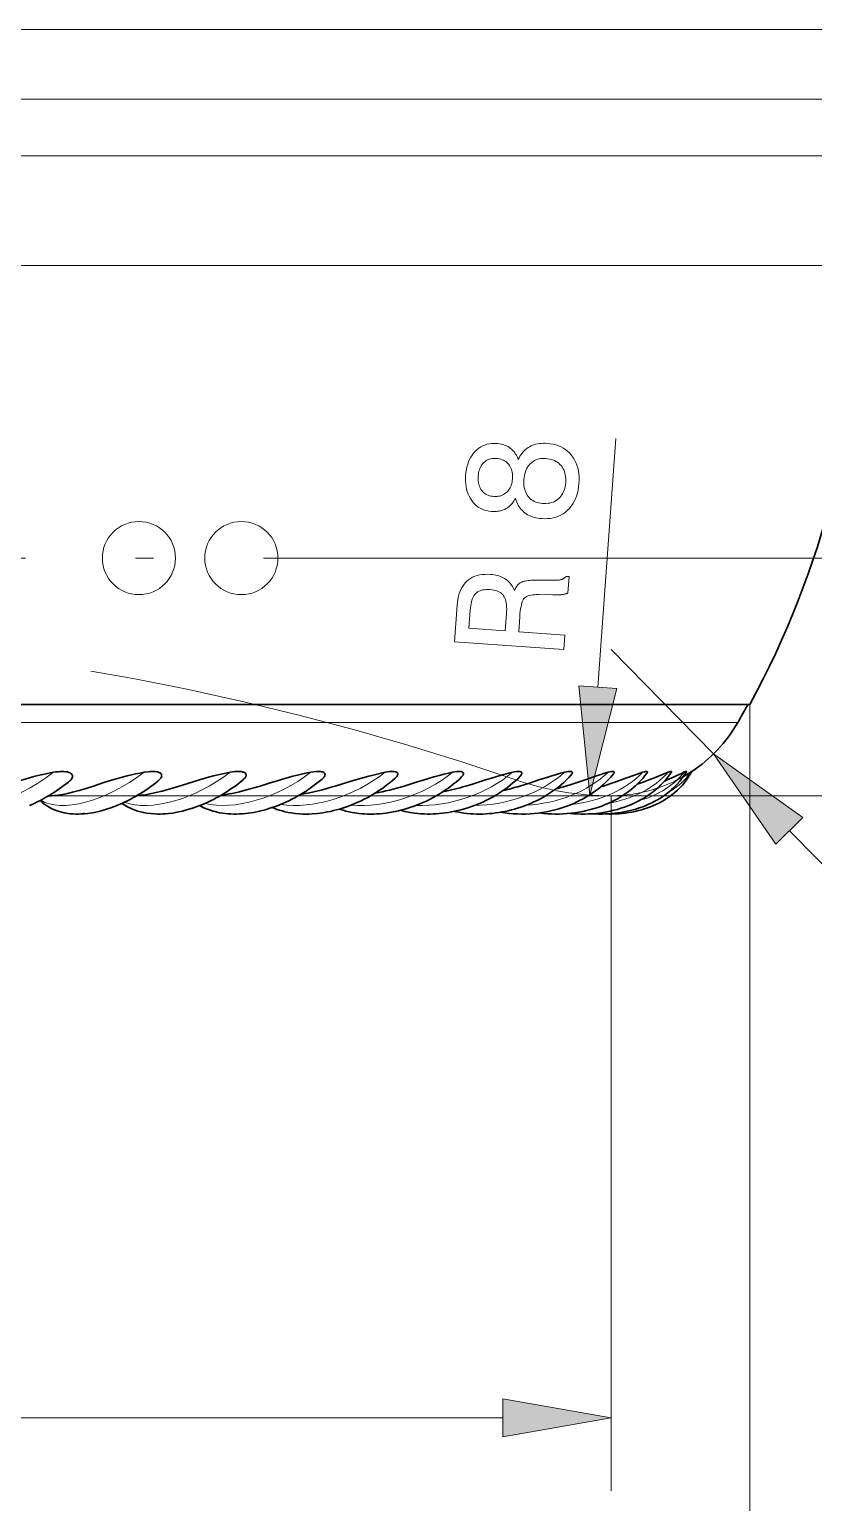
# Model space of a CAD drawing. Extents: x 0 to 420, y 0 to 594.
# Drawn here: x 283.69 to 305.12, y 246.39 to 286.67 of the extents above; entities that cross this region are included whole.
import ezdxf

# ---------------------------------------------------------------- set-up
doc = ezdxf.new("R2010")
doc.units = 0
doc.linetypes.add('DASHDOT', pattern=[18.5, 12, -3, 0.5, -3])
doc.linetypes.add('DASHED', pattern=[15, 12, -3])

msp = doc.modelspace()

# ---------------------------------------------------------------- linework, layer by layer
at = {"lineweight": 13}
for p, q in [((288.64, 286.67), (239.4, 286.67)), ((288.8, 284.76), (239.067, 284.76)), ((288.864, 283.215), (238.933, 283.215)), ((288.864, 280.215), (238.933, 280.215)), ((291.764, 272.215), (328.001, 272.215)), ((303.383, 268.215), (303.383, 239.32)), ((287.243, 267.715), (242.314, 267.715)), ((284.25, 265.715), (328.001, 265.715)), ((248.733, 248.707), (296.634, 248.707))]:
    msp.add_line(p, q, dxfattribs=at)
at = {"lineweight": 13, "ltscale": 0.433164}
msp.add_line((305.967, 286.67), (288.64, 286.67), dxfattribs=at)
at = {"lineweight": 13, "ltscale": 0.437496}
msp.add_line((306.3, 284.76), (288.8, 284.76), dxfattribs=at)
at = {"lineweight": 13, "ltscale": 0.439235}
for p, q in [((306.433, 283.215), (288.864, 283.215)), ((306.433, 280.215), (288.864, 280.215))]:
    msp.add_line(p, q, dxfattribs=at)
at = {"lineweight": 13, "ltscale": 0.170513}
msp.add_line((299.225, 268.682), (299.716, 275.485), dxfattribs=at)
at = {"linetype": 'DASHDOT', "lineweight": 13}
msp.add_line((253.086, 272.215), (291.764, 272.215), dxfattribs=at)
at = {"lineweight": 13, "ltscale": 0.1}
msp.add_line((299.588, 269.715), (302.393, 266.863), dxfattribs=at)
at = {"lineweight": 30}
msp.add_line((287.401, 268.215), (241.983, 268.215), dxfattribs=at)
at = {"lineweight": 30, "ltscale": 0.399541}
msp.add_line((303.383, 268.215), (287.401, 268.215), dxfattribs=at)
at = {"lineweight": 13, "ltscale": 0.395232}
msp.add_line((303.052, 267.715), (287.243, 267.715), dxfattribs=at)
at = {"lineweight": 30, "ltscale": 0.001084}
msp.add_line((301.758, 266.357), (301.795, 266.38), dxfattribs=at)
at = {"lineweight": 30, "ltscale": 0.00184}
msp.add_line((299.379, 265.981), (299.309, 265.96), dxfattribs=at)
at = {"lineweight": 30, "ltscale": 0.000889587}
msp.add_line((284.25, 265.715), (284.215, 265.715), dxfattribs=at)
at = {"lineweight": 13, "ltscale": 0.475209}
msp.add_line((299.588, 265.715), (299.588, 246.707), dxfattribs=at)
at = {"lineweight": 13, "ltscale": 0.30114}
msp.add_line((304.465, 264.757), (312.911, 256.169), dxfattribs=at)
at = {"lineweight": 13}
for points in [[(296.975, 273.842), (296.954, 273.805), (296.931, 273.77), (296.907, 273.737), (296.882, 273.706), (296.856, 273.677), (296.829, 273.65), (296.8, 273.625), (296.771, 273.602), (296.74, 273.582), (296.708, 273.563), (296.675, 273.547), (296.64, 273.532), (296.605, 273.52), (296.568, 273.51), (296.529, 273.502), (296.49, 273.495), (296.449, 273.491), (296.406, 273.49), (296.363, 273.49), (296.318, 273.492), (296.251, 273.499), (296.187, 273.512), (296.126, 273.529), (296.067, 273.551), (296.012, 273.579), (295.96, 273.611), (295.91, 273.648), (295.864, 273.69), (295.82, 273.738), (295.78, 273.79), (295.743, 273.846), (295.71, 273.905), (295.682, 273.966), (295.659, 274.031), (295.64, 274.098), (295.626, 274.168), (295.616, 274.241), (295.611, 274.317), (295.61, 274.396), (295.613, 274.477), (295.622, 274.559), (295.634, 274.637), (295.65, 274.711), (295.67, 274.782), (295.694, 274.849), (295.723, 274.913), (295.755, 274.974), (295.791, 275.03), (295.832, 275.084), (295.876, 275.133), (295.924, 275.179), (295.974, 275.219), (296.026, 275.254), (296.08, 275.283), (296.137, 275.307), (296.195, 275.326), (296.256, 275.34), (296.319, 275.348), (296.385, 275.351), (296.452, 275.349), (296.497, 275.344), (296.541, 275.338), (296.582, 275.331), (296.623, 275.321), (296.661, 275.309), (296.698, 275.296), (296.734, 275.281), (296.767, 275.264), (296.799, 275.245), (296.83, 275.224), (296.859, 275.202), (296.886, 275.177), (296.912, 275.151), (296.937, 275.122), (296.96, 275.092), (296.981, 275.059), (297.001, 275.025), (297.02, 274.989), (297.037, 274.95), (297.052, 274.91), (297.075, 274.957), (297.1, 275.001), (297.127, 275.042), (297.155, 275.081), (297.185, 275.117), (297.217, 275.151), (297.251, 275.182), (297.287, 275.211), (297.324, 275.237), (297.363, 275.261), (297.404, 275.282), (297.446, 275.3), (297.49, 275.316), (297.536, 275.329), (297.583, 275.339), (297.631, 275.347), (297.681, 275.352), (297.733, 275.355), (297.786, 275.355), (297.841, 275.352), (297.925, 275.343), (298.006, 275.329), (298.082, 275.309), (298.155, 275.285), (298.223, 275.254), (298.288, 275.219), (298.349, 275.178), (298.406, 275.132), (298.459, 275.081), (298.509, 275.024), (298.553, 274.963), (298.592, 274.898), (298.626, 274.83), (298.654, 274.758), (298.677, 274.683), (298.695, 274.604), (298.707, 274.522), (298.714, 274.436), (298.715, 274.346), (298.711, 274.254), (298.702, 274.161), (298.688, 274.073), (298.669, 273.989), (298.645, 273.909), (298.616, 273.834), (298.583, 273.763), (298.544, 273.696), (298.501, 273.634), (298.453, 273.575), (298.4, 273.521), (298.343, 273.473), (298.283, 273.429), (298.22, 273.392), (298.154, 273.361), (298.085, 273.335), (298.013, 273.315), (297.937, 273.301), (297.859, 273.293), (297.777, 273.29), (297.693, 273.293), (297.638, 273.299), (297.585, 273.306), (297.535, 273.316), (297.486, 273.328), (297.439, 273.343), (297.394, 273.36), (297.351, 273.38), (297.309, 273.402), (297.27, 273.426), (297.233, 273.452), (297.197, 273.481), (297.164, 273.512), (297.133, 273.546), (297.104, 273.581), (297.077, 273.619), (297.053, 273.659), (297.03, 273.702), (297.01, 273.746), (296.991, 273.793)], [(296.381, 273.9), (296.424, 273.898), (296.464, 273.899), (296.503, 273.904), (296.541, 273.911), (296.577, 273.921), (296.612, 273.934), (296.645, 273.95), (296.677, 273.97), (296.708, 273.992), (296.736, 274.017), (296.763, 274.044), (296.788, 274.074), (296.81, 274.105), (296.829, 274.139), (296.846, 274.175), (296.861, 274.213), (296.873, 274.253), (296.882, 274.295), (296.889, 274.339), (296.894, 274.385), (296.896, 274.431), (296.895, 274.476), (296.892, 274.519), (296.886, 274.561), (296.877, 274.601), (296.865, 274.639), (296.851, 274.675), (296.834, 274.71), (296.814, 274.742), (296.791, 274.774), (296.766, 274.803), (296.739, 274.829), (296.711, 274.852), (296.68, 274.873), (296.647, 274.891), (296.613, 274.906), (296.577, 274.919), (296.538, 274.929), (296.498, 274.936), (296.456, 274.94), (296.414, 274.942), (296.374, 274.941), (296.335, 274.937), (296.298, 274.93), (296.262, 274.92), (296.228, 274.907), (296.196, 274.891), (296.165, 274.872), (296.136, 274.851), (296.109, 274.826), (296.084, 274.799), (296.06, 274.769), (296.04, 274.738), (296.021, 274.704), (296.005, 274.668), (295.991, 274.629), (295.979, 274.588), (295.97, 274.545), (295.963, 274.5), (295.958, 274.452), (295.956, 274.405), (295.957, 274.359), (295.96, 274.316), (295.965, 274.274), (295.974, 274.234), (295.984, 274.196), (295.998, 274.16), (296.014, 274.126), (296.033, 274.093), (296.054, 274.063), (296.078, 274.034), (296.103, 274.009), (296.131, 273.986), (296.161, 273.966), (296.192, 273.948), (296.226, 273.933), (296.262, 273.921), (296.3, 273.911), (296.339, 273.904)], [(297.714, 273.708), (297.768, 273.706), (297.819, 273.707), (297.869, 273.712), (297.916, 273.72), (297.962, 273.732), (298.005, 273.747), (298.046, 273.766), (298.086, 273.788), (298.123, 273.813), (298.158, 273.842), (298.191, 273.874), (298.22, 273.909), (298.247, 273.946), (298.271, 273.986), (298.291, 274.028), (298.309, 274.073), (298.323, 274.121), (298.335, 274.171), (298.344, 274.224), (298.349, 274.28), (298.352, 274.336), (298.351, 274.39), (298.346, 274.441), (298.339, 274.491), (298.328, 274.538), (298.314, 274.583), (298.296, 274.626), (298.275, 274.667), (298.251, 274.706), (298.223, 274.742), (298.192, 274.776), (298.159, 274.807), (298.123, 274.834), (298.085, 274.858), (298.044, 274.88), (298.001, 274.898), (297.955, 274.912), (297.907, 274.924), (297.856, 274.933), (297.803, 274.938), (297.753, 274.94), (297.705, 274.939), (297.659, 274.934), (297.614, 274.926), (297.572, 274.914), (297.531, 274.899), (297.493, 274.88), (297.456, 274.858), (297.421, 274.832), (297.388, 274.803), (297.358, 274.771), (297.33, 274.737), (297.305, 274.699), (297.282, 274.659), (297.263, 274.616), (297.246, 274.571), (297.232, 274.523), (297.221, 274.472), (297.213, 274.418), (297.207, 274.362), (297.205, 274.306), (297.205, 274.252), (297.209, 274.201), (297.216, 274.151), (297.226, 274.104), (297.239, 274.059), (297.255, 274.016), (297.275, 273.976), (297.297, 273.937), (297.323, 273.901), (297.352, 273.868), (297.382, 273.838), (297.416, 273.811), (297.451, 273.787), (297.489, 273.766), (297.529, 273.748), (297.572, 273.733), (297.617, 273.722), (297.664, 273.714)], [(298.296, 269.711), (295.308, 269.926), (295.38, 270.925), (295.389, 271.011), (295.401, 271.093), (295.418, 271.17), (295.438, 271.242), (295.463, 271.31), (295.492, 271.374), (295.524, 271.433), (295.561, 271.487), (295.602, 271.537), (295.647, 271.582), (295.695, 271.623), (295.748, 271.659), (295.804, 271.69), (295.863, 271.716), (295.926, 271.737), (295.993, 271.753), (296.064, 271.764), (296.138, 271.77), (296.216, 271.772), (296.297, 271.768), (296.346, 271.763), (296.392, 271.757), (296.438, 271.749), (296.481, 271.739), (296.523, 271.727), (296.563, 271.713), (296.601, 271.697), (296.638, 271.679), (296.673, 271.66), (296.706, 271.638), (296.738, 271.615), (296.768, 271.59), (296.797, 271.563), (296.823, 271.534), (296.848, 271.503), (296.871, 271.471), (296.892, 271.437), (296.912, 271.401), (296.93, 271.363), (296.946, 271.324), (296.959, 271.355), (296.973, 271.384), (296.988, 271.411), (297.004, 271.437), (297.022, 271.46), (297.04, 271.481), (297.059, 271.501), (297.08, 271.518), (297.101, 271.534), (297.124, 271.548), (297.148, 271.56), (297.177, 271.571), (297.208, 271.58), (297.242, 271.588), (297.28, 271.595), (297.321, 271.601), (297.366, 271.605), (297.413, 271.608), (297.464, 271.61), (297.518, 271.61), (298.006, 271.607), (298.037, 271.607), (298.066, 271.607), (298.094, 271.608), (298.12, 271.61), (298.144, 271.612), (298.167, 271.615), (298.188, 271.618), (298.207, 271.621), (298.224, 271.625), (298.24, 271.63), (298.255, 271.635), (298.269, 271.641), (298.283, 271.648), (298.296, 271.655), (298.308, 271.663), (298.319, 271.672), (298.33, 271.681), (298.34, 271.692), (298.35, 271.703), (298.359, 271.714), (298.441, 271.708), (298.408, 271.256), (298.397, 271.251), (298.386, 271.247), (298.373, 271.242), (298.36, 271.238), (298.346, 271.234), (298.33, 271.23), (298.314, 271.227), (298.297, 271.224), (298.279, 271.221), (298.259, 271.218), (298.239, 271.216), (298.217, 271.214), (298.195, 271.213), (298.17, 271.211), (298.145, 271.21), (298.118, 271.209), (298.089, 271.208), (298.06, 271.208), (298.029, 271.208), (297.996, 271.208), (297.608, 271.215), (297.551, 271.215), (297.499, 271.212), (297.45, 271.208), (297.405, 271.202), (297.364, 271.194), (297.327, 271.184), (297.294, 271.171), (297.265, 271.157), (297.24, 271.141), (297.219, 271.122), (297.2, 271.1), (297.183, 271.071), (297.167, 271.036), (297.153, 270.994), (297.14, 270.946), (297.128, 270.892), (297.117, 270.831), (297.108, 270.764), (297.1, 270.691), (297.093, 270.611), (297.064, 270.201), (298.325, 270.11)], [(295.738, 270.787), (295.703, 270.3), (296.698, 270.228), (296.731, 270.688), (296.735, 270.756), (296.736, 270.821), (296.734, 270.881), (296.73, 270.937), (296.724, 270.988), (296.714, 271.036), (296.702, 271.08), (296.688, 271.12), (296.67, 271.155), (296.651, 271.187), (296.628, 271.215), (296.602, 271.24), (296.573, 271.263), (296.54, 271.284), (296.504, 271.302), (296.465, 271.317), (296.423, 271.33), (296.377, 271.34), (296.328, 271.348), (296.276, 271.353), (296.224, 271.355), (296.176, 271.355), (296.13, 271.351), (296.086, 271.345), (296.046, 271.335), (296.008, 271.323), (295.974, 271.308), (295.942, 271.289), (295.913, 271.268), (295.886, 271.244), (295.863, 271.216), (295.841, 271.184), (295.821, 271.149), (295.803, 271.109), (295.787, 271.066), (295.773, 271.018), (295.762, 270.966), (295.752, 270.911), (295.744, 270.851)], [(298.705, 268.72), (299.012, 265.736), (299.744, 268.645)], [(304.836, 265.122), (302.393, 266.863), (304.093, 264.392)], [(296.634, 248.186), (299.588, 248.707), (296.634, 249.228)]]:
    msp.add_lwpolyline(points, close=True, dxfattribs=at)
at = {"lineweight": 30}
for points in [[(284.351, 266.357), (284.182, 266.326), (284.013, 266.291), (283.846, 266.25), (283.722, 266.217), (283.599, 266.182), (283.358, 266.109), (283.227, 266.066), (282.975, 265.981)], [(284.351, 266.357), (284.416, 266.367), (284.481, 266.374), (284.53, 266.378), (284.579, 266.38), (284.633, 266.379), (284.685, 266.374), (284.73, 266.366), (284.771, 266.354), (284.808, 266.338), (284.824, 266.328), (284.837, 266.316), (284.848, 266.305), (284.857, 266.292), (284.864, 266.274), (284.867, 266.255), (284.866, 266.236), (284.863, 266.221), (284.858, 266.206), (284.843, 266.177), (284.827, 266.155), (284.807, 266.133), (284.783, 266.11), (284.757, 266.088)], [(286.589, 266.311), (286.476, 266.286), (286.362, 266.259), (286.229, 266.224), (286.095, 266.187), (285.871, 266.12), (285.724, 266.074), (285.438, 265.981)], [(286.83, 266.357), (286.936, 266.372), (286.988, 266.377), (287.038, 266.379), (287.088, 266.379), (287.135, 266.376), (287.188, 266.367), (287.213, 266.361), (287.236, 266.352), (287.255, 266.343), (287.271, 266.332), (287.287, 266.316), (287.298, 266.298), (287.304, 266.279), (287.305, 266.259), (287.3, 266.234), (287.289, 266.21), (287.272, 266.185), (287.258, 266.167), (287.241, 266.149), (287.202, 266.115)], [(289.181, 266.357), (289.017, 266.326), (288.852, 266.29), (288.719, 266.258), (288.586, 266.223), (288.455, 266.186), (288.195, 266.109), (287.989, 266.045), (287.786, 265.981)], [(289.181, 266.357), (289.245, 266.367), (289.308, 266.375), (289.368, 266.379), (289.425, 266.379), (289.479, 266.375), (289.504, 266.371), (289.527, 266.365), (289.547, 266.359), (289.565, 266.351), (289.585, 266.338), (289.6, 266.322), (289.609, 266.304), (289.613, 266.284), (289.611, 266.262), (289.603, 266.24), (289.594, 266.223), (289.583, 266.206), (289.555, 266.174), (289.52, 266.142)], [(291.382, 266.357), (291.2, 266.321), (291.016, 266.278), (290.893, 266.247), (290.769, 266.214), (290.604, 266.167), (290.494, 266.134), (290.274, 266.067), (289.997, 265.981)], [(291.382, 266.357), (291.451, 266.368), (291.519, 266.376), (291.584, 266.38), (291.645, 266.377), (291.672, 266.374), (291.697, 266.368), (291.719, 266.36), (291.738, 266.351), (291.755, 266.337), (291.766, 266.32), (291.771, 266.3), (291.769, 266.28), (291.764, 266.262), (291.754, 266.243), (291.742, 266.225), (291.727, 266.207), (291.689, 266.171)], [(293.414, 266.357), (293.305, 266.335), (293.194, 266.31), (293.082, 266.283), (292.969, 266.254), (292.742, 266.19), (292.636, 266.159), (292.425, 266.095), (292.052, 265.981)], [(293.414, 266.357), (293.475, 266.368), (293.533, 266.375), (293.57, 266.378), (293.606, 266.38), (293.647, 266.378), (293.685, 266.373), (293.704, 266.368), (293.72, 266.362), (293.738, 266.35), (293.751, 266.337), (293.758, 266.32), (293.759, 266.306), (293.756, 266.291), (293.752, 266.277), (293.744, 266.263), (293.732, 266.245), (293.717, 266.226), (293.69, 266.2)], [(295.259, 266.357), (295.143, 266.332), (295.025, 266.304), (294.886, 266.268), (294.745, 266.229), (294.567, 266.176), (294.205, 266.065), (293.931, 265.981)], [(295.259, 266.357), (295.317, 266.368), (295.373, 266.376), (295.417, 266.379), (295.457, 266.379), (295.496, 266.375), (295.513, 266.371), (295.528, 266.365), (295.538, 266.36), (295.546, 266.353), (295.552, 266.345), (295.556, 266.337), (295.559, 266.327), (295.559, 266.317), (295.556, 266.304), (295.55, 266.29), (295.542, 266.275), (295.531, 266.26), (295.503, 266.229)], [(296.899, 266.357), (296.782, 266.33), (296.661, 266.299), (296.496, 266.253), (296.383, 266.219), (296.153, 266.148), (295.798, 266.036), (295.617, 265.981)], [(296.899, 266.357), (296.954, 266.368), (297.006, 266.376), (297.037, 266.379), (297.066, 266.38), (297.098, 266.377), (297.125, 266.371), (297.143, 266.361), (297.148, 266.354), (297.153, 266.346), (297.155, 266.338), (297.154, 266.329), (297.152, 266.318), (297.148, 266.307), (297.133, 266.284), (297.112, 266.259)], [(298.319, 266.357), (298.211, 266.33), (298.099, 266.299), (297.944, 266.252), (297.837, 266.218), (297.616, 266.147), (297.388, 266.073), (297.272, 266.036), (297.096, 265.981)], [(298.502, 266.288), (298.437, 266.217), (298.369, 266.148), (298.298, 266.081), (298.225, 266.017), (298.149, 265.955), (298.072, 265.895), (297.993, 265.838), (297.911, 265.783), (297.828, 265.731), (297.743, 265.681), (297.657, 265.633), (297.568, 265.588), (297.479, 265.545), (297.388, 265.505), (297.296, 265.467), (297.203, 265.432)], [(298.319, 266.357), (298.369, 266.368), (298.415, 266.376), (298.456, 266.379), (298.483, 266.379), (298.505, 266.375), (298.514, 266.371), (298.522, 266.367), (298.528, 266.361), (298.531, 266.354), (298.532, 266.345), (298.531, 266.336), (298.527, 266.325), (298.521, 266.314), (298.502, 266.288)], [(299.508, 266.357), (299.41, 266.33), (299.308, 266.298), (299.164, 266.251), (298.855, 266.146), (298.637, 266.072), (298.525, 266.035), (298.354, 265.981)], [(299.66, 266.316), (299.584, 266.226), (299.523, 266.16), (299.459, 266.096), (299.393, 266.034), (299.32, 265.97), (299.244, 265.908), (299.166, 265.849), (299.048, 265.767), (298.975, 265.72), (298.9, 265.675), (298.824, 265.633), (298.747, 265.592), (298.658, 265.548), (298.568, 265.507), (298.476, 265.469), (298.383, 265.433)], [(300.575, 266.341), (300.517, 266.265), (300.456, 266.191), (300.391, 266.12), (300.324, 266.051), (300.254, 265.986), (300.182, 265.923), (300.107, 265.862), (300.03, 265.804), (299.949, 265.749), (299.867, 265.696), (299.782, 265.645), (299.696, 265.598), (299.561, 265.531), (299.487, 265.497), (299.411, 265.465), (299.335, 265.435)], [(300.453, 266.357), (300.307, 266.309), (300.2, 266.271), (299.968, 266.186), (299.716, 266.095), (299.583, 266.049), (299.379, 265.981)], [(299.508, 266.357), (299.554, 266.369), (299.596, 266.377), (299.632, 266.38), (299.654, 266.378), (299.669, 266.373), (299.675, 266.368), (299.678, 266.363), (299.679, 266.356), (299.678, 266.348), (299.67, 266.33), (299.66, 266.316)], [(301.147, 266.357), (301.037, 266.315), (300.774, 266.209), (300.574, 266.13), (300.467, 266.089), (300.3, 266.028)], [(300.453, 266.357), (300.512, 266.373), (300.537, 266.378), (300.556, 266.38), (300.571, 266.378), (300.581, 266.374), (300.585, 266.369), (300.585, 266.362), (300.582, 266.352), (300.575, 266.341)], [(301.647, 266.374), (301.606, 266.308), (301.562, 266.243), (301.516, 266.179), (301.468, 266.118), (301.397, 266.036), (301.348, 265.985), (301.298, 265.935), (301.246, 265.887), (301.192, 265.841), (301.094, 265.763), (300.991, 265.69), (300.874, 265.616), (300.79, 265.568), (300.703, 265.523), (300.615, 265.482), (300.524, 265.443)], [(301.795, 266.38), (301.737, 266.276), (301.672, 266.176), (301.602, 266.083), (301.539, 266.008), (301.472, 265.936), (301.402, 265.867), (301.33, 265.803), (301.254, 265.742), (301.176, 265.684), (301.094, 265.63), (300.992, 265.569), (300.874, 265.506), (300.752, 265.449)], [(301.147, 266.357), (301.201, 266.375), (301.221, 266.379), (301.236, 266.379), (301.241, 266.377), (301.243, 266.374), (301.243, 266.37), (301.239, 266.361)], [(301.584, 266.357), (301.625, 266.375), (301.639, 266.379), (301.644, 266.38), (301.646, 266.379), (301.647, 266.379), (301.648, 266.378), (301.648, 266.377), (301.647, 266.374)], [(285.438, 265.981), (285.176, 265.898), (285.05, 265.86), (284.866, 265.81), (284.732, 265.777), (284.604, 265.751), (284.48, 265.731), (284.362, 265.719), (284.305, 265.716), (284.25, 265.715)], [(287.786, 265.981), (287.574, 265.917), (287.47, 265.886), (287.316, 265.843), (287.149, 265.802), (286.987, 265.767), (286.863, 265.745), (286.743, 265.729), (286.627, 265.719)], [(289.997, 265.981), (289.723, 265.901), (289.589, 265.864), (289.43, 265.824), (289.274, 265.789), (289.101, 265.757), (289.017, 265.744), (288.933, 265.733)], [(297.112, 266.259), (297.046, 266.192), (296.977, 266.127), (296.906, 266.065), (296.833, 266.004), (296.756, 265.944), (296.678, 265.886), (296.597, 265.83), (296.515, 265.777), (296.431, 265.725), (296.346, 265.676), (296.259, 265.63), (296.17, 265.585), (296.081, 265.543), (295.99, 265.503), (295.898, 265.466), (295.805, 265.431)], [(286.064, 265.442), (285.914, 265.385), (285.773, 265.338), (285.626, 265.297), (285.553, 265.279), (285.415, 265.252), (285.282, 265.232), (285.187, 265.222), (285.106, 265.217), (285.031, 265.215), (284.956, 265.216), (284.88, 265.219), (284.812, 265.225), (284.753, 265.232), (284.695, 265.241), (284.637, 265.252), (284.578, 265.266), (284.513, 265.284), (284.451, 265.304), (284.39, 265.326), (284.329, 265.352), (284.276, 265.378), (284.228, 265.403), (284.181, 265.43), (284.135, 265.46), (284.086, 265.494), (284.034, 265.535), (283.979, 265.583)], [(288.323, 265.438), (288.173, 265.383), (288.023, 265.336), (287.872, 265.296), (287.721, 265.263), (287.61, 265.244), (287.503, 265.23), (287.417, 265.222), (287.341, 265.218), (287.264, 265.215), (287.188, 265.215), (287.114, 265.218), (287.002, 265.227), (286.901, 265.24), (286.807, 265.257), (286.731, 265.275), (286.656, 265.296), (286.579, 265.322), (286.505, 265.35), (286.449, 265.375), (286.392, 265.403), (286.344, 265.429), (286.297, 265.457), (286.218, 265.508)], [(290.445, 265.435), (290.291, 265.381), (290.136, 265.334), (289.98, 265.294), (289.824, 265.262), (289.672, 265.239), (289.592, 265.229), (289.511, 265.222), (289.433, 265.218), (289.354, 265.215), (289.276, 265.215), (289.199, 265.218), (289.12, 265.223), (289.041, 265.23), (288.965, 265.24), (288.889, 265.253), (288.826, 265.266), (288.763, 265.281), (288.701, 265.298), (288.639, 265.317), (288.584, 265.336), (288.522, 265.36), (288.461, 265.386), (288.401, 265.415), (288.342, 265.446)], [(292.411, 265.433), (292.248, 265.377), (292.166, 265.352), (292.084, 265.329), (292.001, 265.308), (291.918, 265.289), (291.833, 265.272), (291.708, 265.25), (291.563, 265.232), (291.417, 265.22), (291.332, 265.216), (291.249, 265.215), (291.166, 265.216), (291.069, 265.221), (290.954, 265.231), (290.845, 265.246), (290.759, 265.261), (290.678, 265.279), (290.598, 265.299), (290.517, 265.323), (290.457, 265.344), (290.394, 265.367), (290.331, 265.394)], [(294.203, 265.431), (294.12, 265.403), (294.037, 265.376), (293.953, 265.351), (293.868, 265.328), (293.776, 265.305), (293.688, 265.285), (293.529, 265.257), (293.443, 265.244), (293.357, 265.234), (293.272, 265.225), (293.186, 265.22), (293.1, 265.216), (293.015, 265.215), (292.929, 265.216), (292.851, 265.22), (292.775, 265.225), (292.699, 265.232), (292.581, 265.248), (292.508, 265.261), (292.424, 265.278), (292.342, 265.297), (292.262, 265.32), (292.163, 265.352)], [(295.805, 265.431), (295.643, 265.377), (295.479, 265.33), (295.314, 265.291), (295.23, 265.275), (295.147, 265.26), (295.063, 265.247), (294.979, 265.237), (294.895, 265.228), (294.811, 265.222), (294.727, 265.217), (294.643, 265.215), (294.56, 265.215), (294.477, 265.217), (294.393, 265.222), (294.31, 265.228), (294.228, 265.237), (294.088, 265.258), (293.955, 265.284), (293.824, 265.317)], [(297.203, 265.432), (297.12, 265.403), (297.036, 265.376), (296.951, 265.351), (296.866, 265.328), (296.781, 265.307), (296.695, 265.288), (296.608, 265.272), (296.521, 265.257), (296.434, 265.245), (296.347, 265.234), (296.26, 265.226), (296.173, 265.22), (296.085, 265.216), (295.998, 265.215), (295.911, 265.216), (295.824, 265.219), (295.737, 265.224), (295.651, 265.232), (295.565, 265.242), (295.477, 265.255), (295.379, 265.272), (295.299, 265.289)], [(300.524, 265.443), (300.454, 265.415), (300.383, 265.39), (300.241, 265.344), (300.113, 265.31), (300.029, 265.29), (299.944, 265.273), (299.858, 265.258), (299.772, 265.245), (299.685, 265.235), (299.598, 265.227), (299.511, 265.221), (299.423, 265.217), (299.336, 265.215), (299.248, 265.216), (299.16, 265.218), (299.072, 265.223)], [(300.752, 265.449), (300.67, 265.416), (300.587, 265.385), (300.503, 265.356), (300.418, 265.331), (300.335, 265.309), (300.25, 265.289), (300.157, 265.27), (300.068, 265.254), (299.979, 265.242), (299.889, 265.231), (299.799, 265.224), (299.709, 265.218), (299.618, 265.215), (299.527, 265.215), (299.436, 265.217)]]:
    msp.add_lwpolyline(points, dxfattribs=at)
at = {"lineweight": 13}
for centre in [(286.683, 272.215), (289.483, 272.215)]:
    msp.add_circle(centre, 1, dxfattribs=at)
at = {"lineweight": 30}
for centre, radius, start, end in [((281.302, 280.215), 25.132, 331.4786, 0), ((281.401, 280.215), 25, 330, 331.3146), ((299.588, 269.715), 4, 303.486, 330.0006), ((287.812, 260.574), 5.866, 99.6363, 102.0297), ((295.983, 278.004), 12.922, 293.0962, 295.6806), ((299.573, 269.944), 4.2, 298.3181, 301.3487), ((281.751, 269.873), 4.833, 293.6732, 308.457), ((284.297, 269.719), 4.629, 292.4525, 308.8727), ((286.705, 269.55), 4.419, 291.4693, 309.558), ((288.964, 269.358), 4.193, 290.6738, 310.5327), ((289.937, 272.651), 6.996, 279.6443, 287.5946), ((291.055, 269.146), 3.953, 290.0527, 311.7976), ((291.667, 273.344), 7.702, 280.9687, 287.088), ((292.962, 268.92), 3.702, 289.5882, 313.3619), ((293.234, 273.856), 8.227, 282.3576, 286.8377), ((294.678, 273.968), 8.345, 283.5694, 286.8465), ((295.933, 273.872), 8.254, 285.1172, 287.0572), ((285.014, 266.102), 0.887, 275.4124, 282.1885), ((297.161, 268.745), 3.53, 260.4184, 290.2394), ((298.11, 268.735), 3.52, 262.2131, 290.3562), ((298.834, 268.645), 3.43, 263.8903, 290.7804)]:
    msp.add_arc(centre, radius, start, end, dxfattribs=at)
at = {"linetype": 'DASHED', "lineweight": 13}
for centre, radius, start, end in [((272.683, 195.535), 74.68, 71.00962, 90), ((299.581, 269.726), 4.013, 290.0826, 301.2499), ((299.588, 273.715), 8, 251.0096, 270), ((299.588, 269.715), 4, 270, 290.0478)]:
    msp.add_arc(centre, radius, start, end, dxfattribs=at)
at = {"lineweight": 13}
for centre, major_axis, ratio, start_param, end_param in [((283.786, 267.394), (2.147, 1.719), 0.423753, 3.143039, 4.636949), ((286.032, 267.394), (2.211, 1.636), 0.475643, 3.324139, 4.72141), ((288.156, 267.394), (2.282, 1.535), 0.523225, 3.492941, 4.811195), ((290.141, 267.394), (2.359, 1.414), 0.566068, 3.658086, 4.907019), ((291.967, 267.394), (2.439, 1.27), 0.603785, 3.82459, 5.009483), ((293.619, 267.394), (2.52, 1.101), 0.636034, 3.994596, 5.118971), ((295.081, 267.394), (2.596, 0.907), 0.662524, 4.171524, 5.235522), ((296.34, 267.394), (2.662, 0.689), 0.683013, 4.355849, 5.358689), ((297.385, 267.394), (2.713, 0.45), 0.697316, 4.553115, 5.487432), ((298.207, 267.394), (2.743, 0.196), 0.705305, 4.770171, 5.620103), ((298.797, 267.394), (2.749, -0.065), 0.706907, 4.986524, 5.754559), ((299.15, 267.394), (2.731, -0.324), 0.702106, 5.263303, 5.888412), ((299.264, 267.394), (2.69, -0.572), 0.690947, 5.623001, 6.019361)]:
    msp.add_ellipse(centre, major_axis=major_axis, ratio=ratio, start_param=start_param, end_param=end_param, dxfattribs=at)
at = {"lineweight": 30}
msp.add_ellipse((298.582, 267.564), major_axis=(2.944, -0.465), ratio=0.782711, start_param=5.353459, end_param=5.945284, dxfattribs=at)
at = {"lineweight": 13}
for points in [[(298.705, 268.72), (299.012, 265.736), (298.705, 268.72), (299.744, 268.645)], [(304.836, 265.122), (302.393, 266.863), (304.836, 265.122), (304.093, 264.392)], [(296.634, 248.186), (299.588, 248.707), (296.634, 248.186), (296.634, 249.228)]]:
    msp.add_solid(points, dxfattribs=at)

doc.saveas('drawing.dxf')
